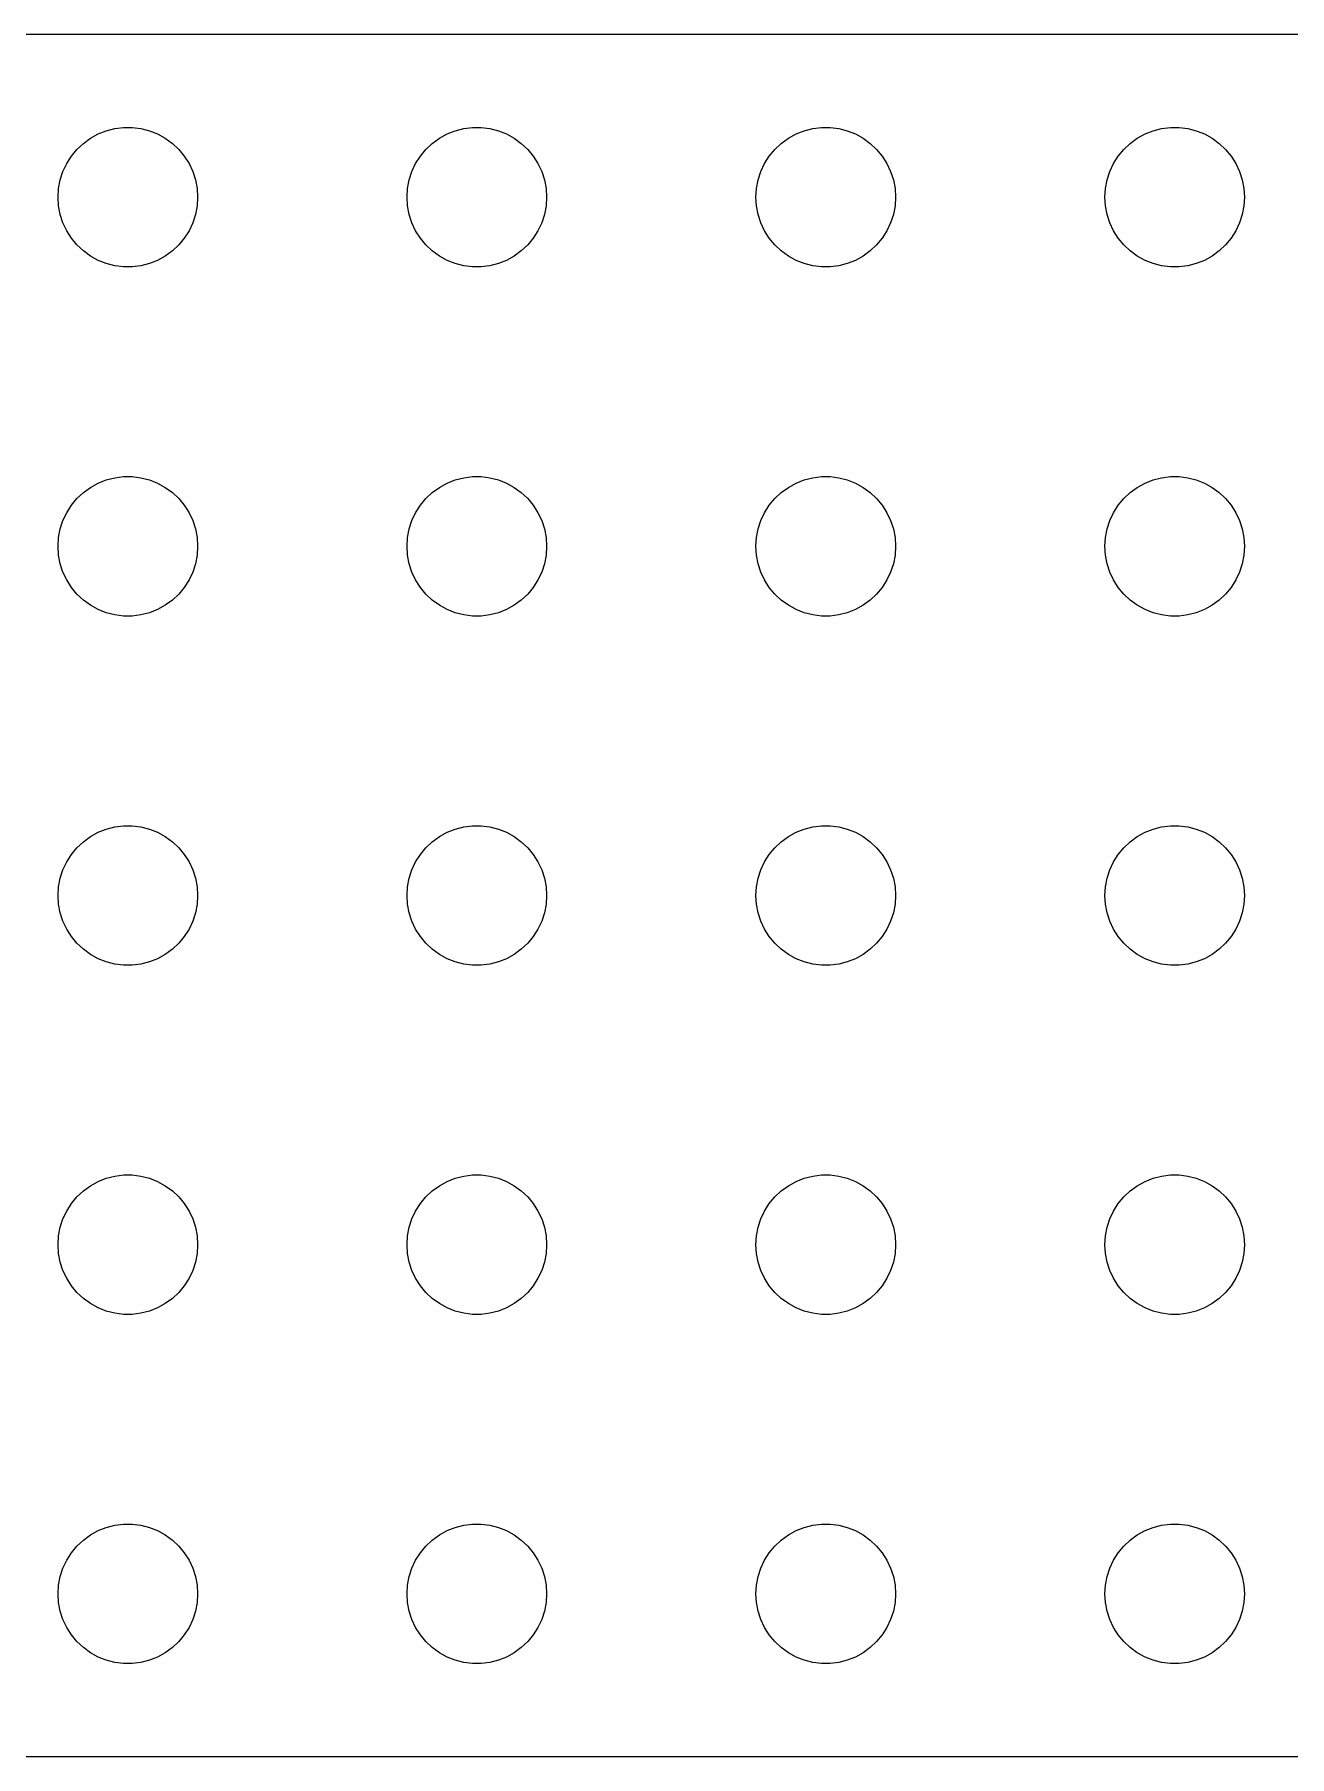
# Model space of a CAD drawing. Header units: metres. Extents: x -187 to 187, y -37 to 37.
# Drawn here: x 41 to 94.9, y -37 to 37 of the extents above; entities that cross this region are included whole.
import ezdxf

# ---------------------------------------------------------------- set-up
doc = ezdxf.new("R2010")
doc.units = ezdxf.units.M

msp = doc.modelspace()

# ---------------------------------------------------------------- linework, layer by layer
for p, q in [((182.314, 36.9901), (-182.314, 36.9901)), ((43.3925, 32.533), (43.7227, 32.7145)), ((43.7227, 32.7145), (44.0729, 32.8532)), ((44.0729, 32.8532), (44.4379, 32.9469)), ((44.4379, 32.9469), (44.8116, 32.9941)), ((44.8116, 32.9941), (45.1884, 32.9941)), ((45.1884, 32.9941), (45.5621, 32.9469)), ((45.5621, 32.9469), (45.927, 32.8532)), ((45.927, 32.8532), (46.2773, 32.7145)), ((46.2773, 32.7145), (46.6075, 32.533)), ((58.3925, 32.533), (58.7227, 32.7145)), ((58.7227, 32.7145), (59.0729, 32.8532)), ((59.0729, 32.8532), (59.4379, 32.9469)), ((59.4379, 32.9469), (59.8116, 32.9941)), ((59.8116, 32.9941), (60.1884, 32.9941)), ((60.1884, 32.9941), (60.5621, 32.9469)), ((60.5621, 32.9469), (60.927, 32.8532)), ((60.927, 32.8532), (61.2773, 32.7145)), ((61.2773, 32.7145), (61.6075, 32.533)), ((73.3925, 32.533), (73.7227, 32.7145)), ((73.7227, 32.7145), (74.073, 32.8532)), ((74.073, 32.8532), (74.4379, 32.9469)), ((74.4379, 32.9469), (74.8116, 32.9941)), ((74.8116, 32.9941), (75.1884, 32.9941)), ((75.1884, 32.9941), (75.5621, 32.9469)), ((75.5621, 32.9469), (75.927, 32.8532)), ((75.927, 32.8532), (76.2773, 32.7145)), ((76.2773, 32.7145), (76.6075, 32.533)), ((88.3925, 32.533), (88.7227, 32.7145)), ((88.7227, 32.7145), (89.073, 32.8532)), ((89.073, 32.8532), (89.4379, 32.9469)), ((89.4379, 32.9469), (89.8116, 32.9941)), ((89.8116, 32.9941), (90.1884, 32.9941)), ((90.1884, 32.9941), (90.5621, 32.9469)), ((90.5621, 32.9469), (90.927, 32.8532)), ((90.927, 32.8532), (91.2773, 32.7145)), ((91.2773, 32.7145), (91.6075, 32.533)), ((42.5729, 31.7634), (42.8131, 32.0536)), ((42.8131, 32.0536), (43.0877, 32.3115)), ((43.0877, 32.3115), (43.3925, 32.533)), ((46.6075, 32.533), (46.9123, 32.3115)), ((46.9123, 32.3115), (47.1869, 32.0536)), ((47.1869, 32.0536), (47.427, 31.7634)), ((57.5729, 31.7634), (57.8131, 32.0536)), ((57.8131, 32.0536), (58.0877, 32.3115)), ((58.0877, 32.3115), (58.3925, 32.533)), ((61.6075, 32.533), (61.9123, 32.3115)), ((61.9123, 32.3115), (62.1869, 32.0536)), ((62.1869, 32.0536), (62.427, 31.7634)), ((72.573, 31.7634), (72.8131, 32.0536)), ((72.8131, 32.0536), (73.0877, 32.3115)), ((73.0877, 32.3115), (73.3925, 32.533)), ((76.6075, 32.533), (76.9123, 32.3115)), ((76.9123, 32.3115), (77.1869, 32.0536)), ((77.1869, 32.0536), (77.427, 31.7634)), ((87.573, 31.7634), (87.8131, 32.0536)), ((87.8131, 32.0536), (88.0877, 32.3115)), ((88.0877, 32.3115), (88.3925, 32.533)), ((91.6075, 32.533), (91.9123, 32.3115)), ((91.9123, 32.3115), (92.1869, 32.0536)), ((92.1869, 32.0536), (92.427, 31.7634)), ((42.0942, 30.7461), (42.2107, 31.1044)), ((42.2107, 31.1044), (42.3711, 31.4453)), ((42.3711, 31.4453), (42.5729, 31.7634)), ((47.427, 31.7634), (47.6289, 31.4453)), ((47.6289, 31.4453), (47.7893, 31.1044)), ((47.7893, 31.1044), (47.9057, 30.7461)), ((57.0942, 30.7461), (57.2107, 31.1044)), ((57.2107, 31.1044), (57.3711, 31.4453)), ((57.3711, 31.4453), (57.5729, 31.7634)), ((62.427, 31.7634), (62.6289, 31.4453)), ((62.6289, 31.4453), (62.7893, 31.1044)), ((62.7893, 31.1044), (62.9057, 30.7461)), ((72.0943, 30.7461), (72.2107, 31.1044)), ((72.2107, 31.1044), (72.3711, 31.4453)), ((72.3711, 31.4453), (72.573, 31.7634)), ((77.427, 31.7634), (77.6289, 31.4453)), ((77.6289, 31.4453), (77.7893, 31.1044)), ((77.7893, 31.1044), (77.9057, 30.7461)), ((87.0943, 30.7461), (87.2107, 31.1044)), ((87.2107, 31.1044), (87.3711, 31.4453)), ((87.3711, 31.4453), (87.573, 31.7634)), ((92.427, 31.7634), (92.6289, 31.4453)), ((92.6289, 31.4453), (92.7893, 31.1044)), ((92.7893, 31.1044), (92.9057, 30.7461)), ((42, 30), (42.0237, 30.376)), ((42.0237, 30.376), (42.0942, 30.7461)), ((47.9057, 30.7461), (47.9763, 30.376)), ((47.9763, 30.376), (48, 30)), ((57, 30), (57.0237, 30.376)), ((57.0237, 30.376), (57.0942, 30.7461)), ((62.9057, 30.7461), (62.9763, 30.376)), ((62.9763, 30.376), (63, 30)), ((72, 30), (72.0237, 30.376)), ((72.0237, 30.376), (72.0943, 30.7461)), ((77.9057, 30.7461), (77.9763, 30.376)), ((77.9763, 30.376), (78, 30)), ((87, 30), (87.0237, 30.376)), ((87.0237, 30.376), (87.0943, 30.7461)), ((92.9057, 30.7461), (92.9763, 30.376)), ((92.9763, 30.376), (93, 30)), ((42.0237, 29.624), (42, 30)), ((42.0942, 29.2539), (42.0237, 29.624)), ((47.9763, 29.624), (47.9057, 29.2539)), ((48, 30), (47.9763, 29.624)), ((57.0237, 29.624), (57, 30)), ((57.0942, 29.2539), (57.0237, 29.624)), ((62.9763, 29.624), (62.9057, 29.2539)), ((63, 30), (62.9763, 29.624)), ((72.0237, 29.624), (72, 30)), ((72.0943, 29.2539), (72.0237, 29.624)), ((77.9763, 29.624), (77.9057, 29.2539)), ((78, 30), (77.9763, 29.624)), ((87.0237, 29.624), (87, 30)), ((87.0943, 29.2539), (87.0237, 29.624)), ((92.9763, 29.624), (92.9057, 29.2539)), ((93, 30), (92.9763, 29.624)), ((42.2107, 28.8956), (42.0942, 29.2539)), ((42.3711, 28.5547), (42.2107, 28.8956)), ((47.7893, 28.8956), (47.6289, 28.5547)), ((47.9057, 29.2539), (47.7893, 28.8956)), ((57.2107, 28.8956), (57.0942, 29.2539)), ((57.3711, 28.5547), (57.2107, 28.8956)), ((62.7893, 28.8956), (62.6289, 28.5547)), ((62.9057, 29.2539), (62.7893, 28.8956)), ((72.2107, 28.8956), (72.0943, 29.2539)), ((72.3711, 28.5547), (72.2107, 28.8956)), ((77.7893, 28.8956), (77.6289, 28.5547)), ((77.9057, 29.2539), (77.7893, 28.8956)), ((87.2107, 28.8956), (87.0943, 29.2539)), ((87.3711, 28.5547), (87.2107, 28.8956)), ((92.7893, 28.8956), (92.6289, 28.5547)), ((92.9057, 29.2539), (92.7893, 28.8956)), ((42.5729, 28.2366), (42.3711, 28.5547)), ((42.8131, 27.9464), (42.5729, 28.2366)), ((47.427, 28.2366), (47.1869, 27.9464)), ((47.6289, 28.5547), (47.427, 28.2366)), ((57.5729, 28.2366), (57.3711, 28.5547)), ((57.8131, 27.9464), (57.5729, 28.2366)), ((62.427, 28.2366), (62.1869, 27.9464)), ((62.6289, 28.5547), (62.427, 28.2366)), ((72.573, 28.2366), (72.3711, 28.5547)), ((72.8131, 27.9464), (72.573, 28.2366)), ((77.427, 28.2366), (77.1869, 27.9464)), ((77.6289, 28.5547), (77.427, 28.2366)), ((87.573, 28.2366), (87.3711, 28.5547)), ((87.8131, 27.9464), (87.573, 28.2366)), ((92.427, 28.2366), (92.1869, 27.9464)), ((92.6289, 28.5547), (92.427, 28.2366)), ((43.0877, 27.6884), (42.8131, 27.9464)), ((43.3925, 27.467), (43.0877, 27.6884)), ((43.7227, 27.2855), (43.3925, 27.467)), ((46.6075, 27.467), (46.2773, 27.2855)), ((46.9123, 27.6884), (46.6075, 27.467)), ((47.1869, 27.9464), (46.9123, 27.6884)), ((58.0877, 27.6884), (57.8131, 27.9464)), ((58.3925, 27.467), (58.0877, 27.6884)), ((58.7227, 27.2855), (58.3925, 27.467)), ((61.6075, 27.467), (61.2773, 27.2855)), ((61.9123, 27.6884), (61.6075, 27.467)), ((62.1869, 27.9464), (61.9123, 27.6884)), ((73.0877, 27.6884), (72.8131, 27.9464)), ((73.3925, 27.467), (73.0877, 27.6884)), ((73.7227, 27.2855), (73.3925, 27.467)), ((76.6075, 27.467), (76.2773, 27.2855)), ((76.9123, 27.6884), (76.6075, 27.467)), ((77.1869, 27.9464), (76.9123, 27.6884)), ((88.0877, 27.6884), (87.8131, 27.9464)), ((88.3925, 27.467), (88.0877, 27.6884)), ((88.7227, 27.2855), (88.3925, 27.467)), ((91.6075, 27.467), (91.2773, 27.2855)), ((91.9123, 27.6884), (91.6075, 27.467)), ((92.1869, 27.9464), (91.9123, 27.6884)), ((44.0729, 27.1468), (43.7227, 27.2855)), ((44.4379, 27.0531), (44.0729, 27.1468)), ((44.8116, 27.0059), (44.4379, 27.0531)), ((45.1884, 27.0059), (44.8116, 27.0059)), ((45.5621, 27.0531), (45.1884, 27.0059)), ((45.927, 27.1468), (45.5621, 27.0531)), ((46.2773, 27.2855), (45.927, 27.1468)), ((59.0729, 27.1468), (58.7227, 27.2855)), ((59.4379, 27.0531), (59.0729, 27.1468)), ((59.8116, 27.0059), (59.4379, 27.0531)), ((60.1884, 27.0059), (59.8116, 27.0059)), ((60.5621, 27.0531), (60.1884, 27.0059)), ((60.927, 27.1468), (60.5621, 27.0531)), ((61.2773, 27.2855), (60.927, 27.1468)), ((74.073, 27.1468), (73.7227, 27.2855)), ((74.4379, 27.0531), (74.073, 27.1468)), ((74.8116, 27.0059), (74.4379, 27.0531)), ((75.1884, 27.0059), (74.8116, 27.0059)), ((75.5621, 27.0531), (75.1884, 27.0059)), ((75.927, 27.1468), (75.5621, 27.0531)), ((76.2773, 27.2855), (75.927, 27.1468)), ((89.073, 27.1468), (88.7227, 27.2855)), ((89.4379, 27.0531), (89.073, 27.1468)), ((89.8116, 27.0059), (89.4379, 27.0531)), ((90.1884, 27.0059), (89.8116, 27.0059)), ((90.5621, 27.0531), (90.1884, 27.0059)), ((90.927, 27.1468), (90.5621, 27.0531)), ((91.2773, 27.2855), (90.927, 27.1468)), ((43.7227, 17.7145), (44.0729, 17.8532)), ((44.0729, 17.8532), (44.4379, 17.9469)), ((44.4379, 17.9469), (44.8116, 17.9941)), ((44.8116, 17.9941), (45.1884, 17.9941)), ((45.1884, 17.9941), (45.5621, 17.9469)), ((45.5621, 17.9469), (45.927, 17.8532)), ((45.927, 17.8532), (46.2773, 17.7145)), ((58.7227, 17.7145), (59.0729, 17.8532)), ((59.0729, 17.8532), (59.4379, 17.9469)), ((59.4379, 17.9469), (59.8116, 17.9941)), ((59.8116, 17.9941), (60.1884, 17.9941)), ((60.1884, 17.9941), (60.5621, 17.9469)), ((60.5621, 17.9469), (60.927, 17.8532)), ((60.927, 17.8532), (61.2773, 17.7145)), ((73.7227, 17.7145), (74.073, 17.8532)), ((74.073, 17.8532), (74.4379, 17.9469)), ((74.4379, 17.9469), (74.8116, 17.9941)), ((74.8116, 17.9941), (75.1884, 17.9941)), ((75.1884, 17.9941), (75.5621, 17.9469)), ((75.5621, 17.9469), (75.927, 17.8532)), ((75.927, 17.8532), (76.2773, 17.7145)), ((88.7227, 17.7145), (89.073, 17.8532)), ((89.073, 17.8532), (89.4379, 17.9469)), ((89.4379, 17.9469), (89.8116, 17.9941)), ((89.8116, 17.9941), (90.1884, 17.9941)), ((90.1884, 17.9941), (90.5621, 17.9469)), ((90.5621, 17.9469), (90.927, 17.8532)), ((90.927, 17.8532), (91.2773, 17.7145)), ((42.5729, 16.7634), (42.8131, 17.0536)), ((42.8131, 17.0536), (43.0877, 17.3115)), ((43.0877, 17.3115), (43.3925, 17.533)), ((43.3925, 17.533), (43.7227, 17.7145)), ((46.2773, 17.7145), (46.6075, 17.533)), ((46.6075, 17.533), (46.9123, 17.3115)), ((46.9123, 17.3115), (47.1869, 17.0536)), ((47.1869, 17.0536), (47.427, 16.7634)), ((57.5729, 16.7634), (57.8131, 17.0536)), ((57.8131, 17.0536), (58.0877, 17.3115)), ((58.0877, 17.3115), (58.3925, 17.533)), ((58.3925, 17.533), (58.7227, 17.7145)), ((61.2773, 17.7145), (61.6075, 17.533)), ((61.6075, 17.533), (61.9123, 17.3115)), ((61.9123, 17.3115), (62.1869, 17.0536)), ((62.1869, 17.0536), (62.427, 16.7634)), ((72.573, 16.7634), (72.8131, 17.0536)), ((72.8131, 17.0536), (73.0877, 17.3115)), ((73.0877, 17.3115), (73.3925, 17.533)), ((73.3925, 17.533), (73.7227, 17.7145)), ((76.2773, 17.7145), (76.6075, 17.533)), ((76.6075, 17.533), (76.9123, 17.3115)), ((76.9123, 17.3115), (77.1869, 17.0536)), ((77.1869, 17.0536), (77.427, 16.7634)), ((87.573, 16.7634), (87.8131, 17.0536)), ((87.8131, 17.0536), (88.0877, 17.3115)), ((88.0877, 17.3115), (88.3925, 17.533)), ((88.3925, 17.533), (88.7227, 17.7145)), ((91.2773, 17.7145), (91.6075, 17.533)), ((91.6075, 17.533), (91.9123, 17.3115)), ((91.9123, 17.3115), (92.1869, 17.0536)), ((92.1869, 17.0536), (92.427, 16.7634)), ((42.2107, 16.1044), (42.3711, 16.4453)), ((42.3711, 16.4453), (42.5729, 16.7634)), ((47.427, 16.7634), (47.6289, 16.4453)), ((47.6289, 16.4453), (47.7893, 16.1044)), ((57.2107, 16.1044), (57.3711, 16.4453)), ((57.3711, 16.4453), (57.5729, 16.7634)), ((62.427, 16.7634), (62.6289, 16.4453)), ((62.6289, 16.4453), (62.7893, 16.1044)), ((72.2107, 16.1044), (72.3711, 16.4453)), ((72.3711, 16.4453), (72.573, 16.7634)), ((77.427, 16.7634), (77.6289, 16.4453)), ((77.6289, 16.4453), (77.7893, 16.1044)), ((87.2107, 16.1044), (87.3711, 16.4453)), ((87.3711, 16.4453), (87.573, 16.7634)), ((92.427, 16.7634), (92.6289, 16.4453)), ((92.6289, 16.4453), (92.7893, 16.1044)), ((42.0237, 15.376), (42.0942, 15.7461)), ((42.0942, 15.7461), (42.2107, 16.1044)), ((47.7893, 16.1044), (47.9057, 15.7461)), ((47.9057, 15.7461), (47.9763, 15.376)), ((57.0237, 15.376), (57.0942, 15.7461)), ((57.0942, 15.7461), (57.2107, 16.1044)), ((62.7893, 16.1044), (62.9057, 15.7461)), ((62.9057, 15.7461), (62.9763, 15.376)), ((72.0237, 15.376), (72.0943, 15.7461)), ((72.0943, 15.7461), (72.2107, 16.1044)), ((77.7893, 16.1044), (77.9057, 15.7461)), ((77.9057, 15.7461), (77.9763, 15.376)), ((87.0237, 15.376), (87.0943, 15.7461)), ((87.0943, 15.7461), (87.2107, 16.1044)), ((92.7893, 16.1044), (92.9057, 15.7461)), ((92.9057, 15.7461), (92.9763, 15.376)), ((42, 15), (42.0237, 15.376)), ((42.0237, 14.624), (42, 15)), ((47.9763, 15.376), (48, 15)), ((48, 15), (47.9763, 14.624)), ((57, 15), (57.0237, 15.376)), ((57.0237, 14.624), (57, 15)), ((62.9763, 15.376), (63, 15)), ((63, 15), (62.9763, 14.624)), ((72, 15), (72.0237, 15.376)), ((72.0237, 14.624), (72, 15)), ((77.9763, 15.376), (78, 15)), ((78, 15), (77.9763, 14.624)), ((87, 15), (87.0237, 15.376)), ((87.0237, 14.624), (87, 15)), ((92.9763, 15.376), (93, 15)), ((93, 15), (92.9763, 14.624)), ((42.0942, 14.2539), (42.0237, 14.624)), ((42.2107, 13.8956), (42.0942, 14.2539)), ((47.9057, 14.2539), (47.7893, 13.8956)), ((47.9763, 14.624), (47.9057, 14.2539)), ((57.0942, 14.2539), (57.0237, 14.624)), ((57.2107, 13.8956), (57.0942, 14.2539)), ((62.9057, 14.2539), (62.7893, 13.8956)), ((62.9763, 14.624), (62.9057, 14.2539)), ((72.0943, 14.2539), (72.0237, 14.624)), ((72.2107, 13.8956), (72.0943, 14.2539)), ((77.9057, 14.2539), (77.7893, 13.8956)), ((77.9763, 14.624), (77.9057, 14.2539)), ((87.0943, 14.2539), (87.0237, 14.624)), ((87.2107, 13.8956), (87.0943, 14.2539)), ((92.9057, 14.2539), (92.7893, 13.8956)), ((92.9763, 14.624), (92.9057, 14.2539)), ((42.3711, 13.5547), (42.2107, 13.8956)), ((42.5729, 13.2366), (42.3711, 13.5547)), ((47.6289, 13.5547), (47.427, 13.2366)), ((47.7893, 13.8956), (47.6289, 13.5547)), ((57.3711, 13.5547), (57.2107, 13.8956)), ((57.5729, 13.2366), (57.3711, 13.5547)), ((62.6289, 13.5547), (62.427, 13.2366)), ((62.7893, 13.8956), (62.6289, 13.5547)), ((72.3711, 13.5547), (72.2107, 13.8956)), ((72.573, 13.2366), (72.3711, 13.5547)), ((77.6289, 13.5547), (77.427, 13.2366)), ((77.7893, 13.8956), (77.6289, 13.5547)), ((87.3711, 13.5547), (87.2107, 13.8956)), ((87.573, 13.2366), (87.3711, 13.5547)), ((92.6289, 13.5547), (92.427, 13.2366)), ((92.7893, 13.8956), (92.6289, 13.5547)), ((42.8131, 12.9464), (42.5729, 13.2366)), ((43.0877, 12.6884), (42.8131, 12.9464)), ((43.3925, 12.467), (43.0877, 12.6884)), ((46.9123, 12.6884), (46.6075, 12.467)), ((47.1869, 12.9464), (46.9123, 12.6884)), ((47.427, 13.2366), (47.1869, 12.9464)), ((57.8131, 12.9464), (57.5729, 13.2366)), ((58.0877, 12.6884), (57.8131, 12.9464)), ((58.3925, 12.467), (58.0877, 12.6884)), ((61.9123, 12.6884), (61.6075, 12.467)), ((62.1869, 12.9464), (61.9123, 12.6884)), ((62.427, 13.2366), (62.1869, 12.9464)), ((72.8131, 12.9464), (72.573, 13.2366)), ((73.0877, 12.6884), (72.8131, 12.9464)), ((73.3925, 12.467), (73.0877, 12.6884)), ((76.9123, 12.6884), (76.6075, 12.467)), ((77.1869, 12.9464), (76.9123, 12.6884)), ((77.427, 13.2366), (77.1869, 12.9464)), ((87.8131, 12.9464), (87.573, 13.2366)), ((88.0877, 12.6884), (87.8131, 12.9464)), ((88.3925, 12.467), (88.0877, 12.6884)), ((91.9123, 12.6884), (91.6075, 12.467)), ((92.1869, 12.9464), (91.9123, 12.6884)), ((92.427, 13.2366), (92.1869, 12.9464)), ((43.7227, 12.2855), (43.3925, 12.467)), ((44.0729, 12.1468), (43.7227, 12.2855)), ((44.4379, 12.0531), (44.0729, 12.1468)), ((44.8116, 12.0059), (44.4379, 12.0531)), ((45.1884, 12.0059), (44.8116, 12.0059)), ((45.5621, 12.0531), (45.1884, 12.0059)), ((45.927, 12.1468), (45.5621, 12.0531)), ((46.2773, 12.2855), (45.927, 12.1468)), ((46.6075, 12.467), (46.2773, 12.2855)), ((58.7227, 12.2855), (58.3925, 12.467)), ((59.0729, 12.1468), (58.7227, 12.2855)), ((59.4379, 12.0531), (59.0729, 12.1468)), ((59.8116, 12.0059), (59.4379, 12.0531)), ((60.1884, 12.0059), (59.8116, 12.0059)), ((60.5621, 12.0531), (60.1884, 12.0059)), ((60.927, 12.1468), (60.5621, 12.0531)), ((61.2773, 12.2855), (60.927, 12.1468)), ((61.6075, 12.467), (61.2773, 12.2855)), ((73.7227, 12.2855), (73.3925, 12.467)), ((74.073, 12.1468), (73.7227, 12.2855)), ((74.4379, 12.0531), (74.073, 12.1468)), ((74.8116, 12.0059), (74.4379, 12.0531)), ((75.1884, 12.0059), (74.8116, 12.0059)), ((75.5621, 12.0531), (75.1884, 12.0059)), ((75.927, 12.1468), (75.5621, 12.0531)), ((76.2773, 12.2855), (75.927, 12.1468)), ((76.6075, 12.467), (76.2773, 12.2855)), ((88.7227, 12.2855), (88.3925, 12.467)), ((89.073, 12.1468), (88.7227, 12.2855)), ((89.4379, 12.0531), (89.073, 12.1468)), ((89.8116, 12.0059), (89.4379, 12.0531)), ((90.1884, 12.0059), (89.8116, 12.0059)), ((90.5621, 12.0531), (90.1884, 12.0059)), ((90.927, 12.1468), (90.5621, 12.0531)), ((91.2773, 12.2855), (90.927, 12.1468)), ((91.6075, 12.467), (91.2773, 12.2855)), ((44.4379, 2.94685), (44.8116, 2.99408)), ((44.8116, 2.99408), (45.1884, 2.99408)), ((45.1884, 2.99408), (45.5621, 2.94685)), ((59.4379, 2.94685), (59.8116, 2.99408)), ((59.8116, 2.99408), (60.1884, 2.99408)), ((60.1884, 2.99408), (60.5621, 2.94685)), ((74.4379, 2.94685), (74.8116, 2.99408)), ((74.8116, 2.99408), (75.1884, 2.99408)), ((75.1884, 2.99408), (75.5621, 2.94685)), ((89.4379, 2.94685), (89.8116, 2.99408)), ((89.8116, 2.99408), (90.1884, 2.99408)), ((90.1884, 2.99408), (90.5621, 2.94685)), ((42.8131, 2.05363), (43.0877, 2.31154)), ((43.0877, 2.31154), (43.3925, 2.53297)), ((43.3925, 2.53297), (43.7227, 2.71448)), ((43.7227, 2.71448), (44.0729, 2.85316)), ((44.0729, 2.85316), (44.4379, 2.94685)), ((45.5621, 2.94685), (45.927, 2.85316)), ((45.927, 2.85316), (46.2773, 2.71448)), ((46.2773, 2.71448), (46.6075, 2.53297)), ((46.6075, 2.53297), (46.9123, 2.31154)), ((46.9123, 2.31154), (47.1869, 2.05363)), ((57.8131, 2.05363), (58.0877, 2.31154)), ((58.0877, 2.31154), (58.3925, 2.53297)), ((58.3925, 2.53297), (58.7227, 2.71448)), ((58.7227, 2.71448), (59.0729, 2.85316)), ((59.0729, 2.85316), (59.4379, 2.94685)), ((60.5621, 2.94685), (60.927, 2.85316)), ((60.927, 2.85316), (61.2773, 2.71448)), ((61.2773, 2.71448), (61.6075, 2.53297)), ((61.6075, 2.53297), (61.9123, 2.31154)), ((61.9123, 2.31154), (62.1869, 2.05363)), ((72.8131, 2.05363), (73.0877, 2.31154)), ((73.0877, 2.31154), (73.3925, 2.53297)), ((73.3925, 2.53297), (73.7227, 2.71448)), ((73.7227, 2.71448), (74.073, 2.85316)), ((74.073, 2.85316), (74.4379, 2.94685)), ((75.5621, 2.94685), (75.927, 2.85316)), ((75.927, 2.85316), (76.2773, 2.71448)), ((76.2773, 2.71448), (76.6075, 2.53297)), ((76.6075, 2.53297), (76.9123, 2.31154)), ((76.9123, 2.31154), (77.1869, 2.05363)), ((87.8131, 2.05363), (88.0877, 2.31154)), ((88.0877, 2.31154), (88.3925, 2.53297)), ((88.3925, 2.53297), (88.7227, 2.71448)), ((88.7227, 2.71448), (89.073, 2.85316)), ((89.073, 2.85316), (89.4379, 2.94685)), ((90.5621, 2.94685), (90.927, 2.85316)), ((90.927, 2.85316), (91.2773, 2.71448)), ((91.2773, 2.71448), (91.6075, 2.53297)), ((91.6075, 2.53297), (91.9123, 2.31154)), ((91.9123, 2.31154), (92.1869, 2.05363)), ((42.3711, 1.44525), (42.5729, 1.76335)), ((42.5729, 1.76335), (42.8131, 2.05363)), ((47.1869, 2.05363), (47.427, 1.76335)), ((47.427, 1.76335), (47.6289, 1.44525)), ((57.3711, 1.44525), (57.5729, 1.76335)), ((57.5729, 1.76335), (57.8131, 2.05363)), ((62.1869, 2.05363), (62.427, 1.76335)), ((62.427, 1.76335), (62.6289, 1.44525)), ((72.3711, 1.44525), (72.573, 1.76335)), ((72.573, 1.76335), (72.8131, 2.05363)), ((77.1869, 2.05363), (77.427, 1.76335)), ((77.427, 1.76335), (77.6289, 1.44525)), ((87.3711, 1.44525), (87.573, 1.76335)), ((87.573, 1.76335), (87.8131, 2.05363)), ((92.1869, 2.05363), (92.427, 1.76335)), ((92.427, 1.76335), (92.6289, 1.44525)), ((42.0237, 0.37599), (42.0942, 0.74606)), ((42.0942, 0.74606), (42.2107, 1.10437)), ((42.2107, 1.10437), (42.3711, 1.44525)), ((47.6289, 1.44525), (47.7893, 1.10437)), ((47.7893, 1.10437), (47.9057, 0.74606)), ((47.9057, 0.74606), (47.9763, 0.37599)), ((57.0237, 0.37599), (57.0942, 0.74606)), ((57.0942, 0.74606), (57.2107, 1.10437)), ((57.2107, 1.10437), (57.3711, 1.44525)), ((62.6289, 1.44525), (62.7893, 1.10437)), ((62.7893, 1.10437), (62.9057, 0.74606)), ((62.9057, 0.74606), (62.9763, 0.37599)), ((72.0237, 0.37599), (72.0943, 0.74606)), ((72.0943, 0.74606), (72.2107, 1.10437)), ((72.2107, 1.10437), (72.3711, 1.44525)), ((77.6289, 1.44525), (77.7893, 1.10437)), ((77.7893, 1.10437), (77.9057, 0.74606)), ((77.9057, 0.74606), (77.9763, 0.37599)), ((87.0237, 0.37599), (87.0943, 0.74606)), ((87.0943, 0.74606), (87.2107, 1.10437)), ((87.2107, 1.10437), (87.3711, 1.44525)), ((92.6289, 1.44525), (92.7893, 1.10437)), ((92.7893, 1.10437), (92.9057, 0.74606)), ((92.9057, 0.74606), (92.9763, 0.37599)), ((42, 0), (42.0237, 0.37599)), ((42.0237, -0.37599), (42, 0)), ((47.9763, 0.37599), (48, 0)), ((48, 0), (47.9763, -0.37599)), ((57, 0), (57.0237, 0.37599)), ((57.0237, -0.37599), (57, 0)), ((62.9763, 0.37599), (63, 0)), ((63, 0), (62.9763, -0.37599)), ((72, 0), (72.0237, 0.37599)), ((72.0237, -0.37599), (72, 0)), ((77.9763, 0.37599), (78, 0)), ((78, 0), (77.9763, -0.37599)), ((87, 0), (87.0237, 0.37599)), ((87.0237, -0.37599), (87, 0)), ((92.9763, 0.37599), (93, 0)), ((93, 0), (92.9763, -0.37599)), ((42.0942, -0.74606), (42.0237, -0.37599)), ((47.9763, -0.37599), (47.9057, -0.74606)), ((57.0942, -0.74606), (57.0237, -0.37599)), ((62.9763, -0.37599), (62.9057, -0.74606)), ((72.0943, -0.74606), (72.0237, -0.37599)), ((77.9763, -0.37599), (77.9057, -0.74606)), ((87.0943, -0.74606), (87.0237, -0.37599)), ((92.9763, -0.37599), (92.9057, -0.74606)), ((42.2107, -1.10437), (42.0942, -0.74606)), ((42.3711, -1.44525), (42.2107, -1.10437)), ((42.5729, -1.76335), (42.3711, -1.44525)), ((47.6289, -1.44525), (47.427, -1.76335)), ((47.7893, -1.10437), (47.6289, -1.44525)), ((47.9057, -0.74606), (47.7893, -1.10437)), ((57.2107, -1.10437), (57.0942, -0.74606)), ((57.3711, -1.44525), (57.2107, -1.10437)), ((57.5729, -1.76335), (57.3711, -1.44525)), ((62.6289, -1.44525), (62.427, -1.76335)), ((62.7893, -1.10437), (62.6289, -1.44525)), ((62.9057, -0.74606), (62.7893, -1.10437)), ((72.2107, -1.10437), (72.0943, -0.74606)), ((72.3711, -1.44525), (72.2107, -1.10437)), ((72.573, -1.76335), (72.3711, -1.44525)), ((77.6289, -1.44525), (77.427, -1.76335)), ((77.7893, -1.10437), (77.6289, -1.44525)), ((77.9057, -0.74606), (77.7893, -1.10437)), ((87.2107, -1.10437), (87.0943, -0.74606)), ((87.3711, -1.44525), (87.2107, -1.10437)), ((87.573, -1.76335), (87.3711, -1.44525)), ((92.6289, -1.44525), (92.427, -1.76335)), ((92.7893, -1.10437), (92.6289, -1.44525)), ((92.9057, -0.74606), (92.7893, -1.10437)), ((42.8131, -2.05363), (42.5729, -1.76335)), ((43.0877, -2.31154), (42.8131, -2.05363)), ((47.1869, -2.05363), (46.9123, -2.31154)), ((47.427, -1.76335), (47.1869, -2.05363)), ((57.8131, -2.05363), (57.5729, -1.76335)), ((58.0877, -2.31154), (57.8131, -2.05363)), ((62.1869, -2.05363), (61.9123, -2.31154)), ((62.427, -1.76335), (62.1869, -2.05363)), ((72.8131, -2.05363), (72.573, -1.76335)), ((73.0877, -2.31154), (72.8131, -2.05363)), ((77.1869, -2.05363), (76.9123, -2.31154)), ((77.427, -1.76335), (77.1869, -2.05363)), ((87.8131, -2.05363), (87.573, -1.76335)), ((88.0877, -2.31154), (87.8131, -2.05363)), ((92.1869, -2.05363), (91.9123, -2.31154)), ((92.427, -1.76335), (92.1869, -2.05363)), ((43.3925, -2.53297), (43.0877, -2.31154)), ((43.7227, -2.71448), (43.3925, -2.53297)), ((44.0729, -2.85316), (43.7227, -2.71448)), ((44.4379, -2.94685), (44.0729, -2.85316)), ((44.8116, -2.99408), (44.4379, -2.94685)), ((45.5621, -2.94685), (45.1884, -2.99408)), ((45.927, -2.85316), (45.5621, -2.94685)), ((46.2773, -2.71448), (45.927, -2.85316)), ((46.6075, -2.53297), (46.2773, -2.71448)), ((46.9123, -2.31154), (46.6075, -2.53297)), ((58.3925, -2.53297), (58.0877, -2.31154)), ((58.7227, -2.71448), (58.3925, -2.53297)), ((59.0729, -2.85316), (58.7227, -2.71448)), ((59.4379, -2.94685), (59.0729, -2.85316)), ((59.8116, -2.99408), (59.4379, -2.94685)), ((60.5621, -2.94685), (60.1884, -2.99408)), ((60.927, -2.85316), (60.5621, -2.94685)), ((61.2773, -2.71448), (60.927, -2.85316)), ((61.6075, -2.53297), (61.2773, -2.71448)), ((61.9123, -2.31154), (61.6075, -2.53297)), ((73.3925, -2.53297), (73.0877, -2.31154)), ((73.7227, -2.71448), (73.3925, -2.53297)), ((74.073, -2.85316), (73.7227, -2.71448)), ((74.4379, -2.94685), (74.073, -2.85316)), ((74.8116, -2.99408), (74.4379, -2.94685)), ((75.5621, -2.94685), (75.1884, -2.99408)), ((75.927, -2.85316), (75.5621, -2.94685)), ((76.2773, -2.71448), (75.927, -2.85316)), ((76.6075, -2.53297), (76.2773, -2.71448)), ((76.9123, -2.31154), (76.6075, -2.53297)), ((88.3925, -2.53297), (88.0877, -2.31154)), ((88.7227, -2.71448), (88.3925, -2.53297)), ((89.073, -2.85316), (88.7227, -2.71448)), ((89.4379, -2.94685), (89.073, -2.85316)), ((89.8116, -2.99408), (89.4379, -2.94685)), ((90.5621, -2.94685), (90.1884, -2.99408)), ((90.927, -2.85316), (90.5621, -2.94685)), ((91.2773, -2.71448), (90.927, -2.85316)), ((91.6075, -2.53297), (91.2773, -2.71448)), ((91.9123, -2.31154), (91.6075, -2.53297)), ((45.1884, -2.99408), (44.8116, -2.99408)), ((60.1884, -2.99408), (59.8116, -2.99408)), ((75.1884, -2.99408), (74.8116, -2.99408)), ((90.1884, -2.99408), (89.8116, -2.99408)), ((43.0877, -12.6884), (43.3925, -12.467)), ((43.3925, -12.467), (43.7227, -12.2855)), ((43.7227, -12.2855), (44.0729, -12.1468)), ((44.0729, -12.1468), (44.4379, -12.0531)), ((44.4379, -12.0531), (44.8116, -12.0059)), ((44.8116, -12.0059), (45.1884, -12.0059)), ((45.1884, -12.0059), (45.5621, -12.0531)), ((45.5621, -12.0531), (45.927, -12.1468)), ((45.927, -12.1468), (46.2773, -12.2855)), ((46.2773, -12.2855), (46.6075, -12.467)), ((46.6075, -12.467), (46.9123, -12.6884)), ((58.0877, -12.6884), (58.3925, -12.467)), ((58.3925, -12.467), (58.7227, -12.2855)), ((58.7227, -12.2855), (59.0729, -12.1468)), ((59.0729, -12.1468), (59.4379, -12.0531)), ((59.4379, -12.0531), (59.8116, -12.0059)), ((59.8116, -12.0059), (60.1884, -12.0059)), ((60.1884, -12.0059), (60.5621, -12.0531)), ((60.5621, -12.0531), (60.927, -12.1468)), ((60.927, -12.1468), (61.2773, -12.2855)), ((61.2773, -12.2855), (61.6075, -12.467)), ((61.6075, -12.467), (61.9123, -12.6884)), ((73.0877, -12.6884), (73.3925, -12.467)), ((73.3925, -12.467), (73.7227, -12.2855)), ((73.7227, -12.2855), (74.073, -12.1468)), ((74.073, -12.1468), (74.4379, -12.0531)), ((74.4379, -12.0531), (74.8116, -12.0059)), ((74.8116, -12.0059), (75.1884, -12.0059)), ((75.1884, -12.0059), (75.5621, -12.0531)), ((75.5621, -12.0531), (75.927, -12.1468)), ((75.927, -12.1468), (76.2773, -12.2855)), ((76.2773, -12.2855), (76.6075, -12.467)), ((76.6075, -12.467), (76.9123, -12.6884)), ((88.0877, -12.6884), (88.3925, -12.467)), ((88.3925, -12.467), (88.7227, -12.2855)), ((88.7227, -12.2855), (89.073, -12.1468)), ((89.073, -12.1468), (89.4379, -12.0531)), ((89.4379, -12.0531), (89.8116, -12.0059)), ((89.8116, -12.0059), (90.1884, -12.0059)), ((90.1884, -12.0059), (90.5621, -12.0531)), ((90.5621, -12.0531), (90.927, -12.1468)), ((90.927, -12.1468), (91.2773, -12.2855)), ((91.2773, -12.2855), (91.6075, -12.467)), ((91.6075, -12.467), (91.9123, -12.6884)), ((42.3711, -13.5547), (42.5729, -13.2366)), ((42.5729, -13.2366), (42.8131, -12.9464)), ((42.8131, -12.9464), (43.0877, -12.6884)), ((46.9123, -12.6884), (47.1869, -12.9464)), ((47.1869, -12.9464), (47.427, -13.2366)), ((47.427, -13.2366), (47.6289, -13.5547)), ((57.3711, -13.5547), (57.5729, -13.2366)), ((57.5729, -13.2366), (57.8131, -12.9464)), ((57.8131, -12.9464), (58.0877, -12.6884)), ((61.9123, -12.6884), (62.1869, -12.9464)), ((62.1869, -12.9464), (62.427, -13.2366)), ((62.427, -13.2366), (62.6289, -13.5547)), ((72.3711, -13.5547), (72.573, -13.2366)), ((72.573, -13.2366), (72.8131, -12.9464)), ((72.8131, -12.9464), (73.0877, -12.6884)), ((76.9123, -12.6884), (77.1869, -12.9464)), ((77.1869, -12.9464), (77.427, -13.2366)), ((77.427, -13.2366), (77.6289, -13.5547)), ((87.3711, -13.5547), (87.573, -13.2366)), ((87.573, -13.2366), (87.8131, -12.9464)), ((87.8131, -12.9464), (88.0877, -12.6884)), ((91.9123, -12.6884), (92.1869, -12.9464)), ((92.1869, -12.9464), (92.427, -13.2366)), ((92.427, -13.2366), (92.6289, -13.5547)), ((42.0942, -14.2539), (42.2107, -13.8956)), ((42.2107, -13.8956), (42.3711, -13.5547)), ((47.6289, -13.5547), (47.7893, -13.8956)), ((47.7893, -13.8956), (47.9057, -14.2539)), ((57.0942, -14.2539), (57.2107, -13.8956)), ((57.2107, -13.8956), (57.3711, -13.5547)), ((62.6289, -13.5547), (62.7893, -13.8956)), ((62.7893, -13.8956), (62.9057, -14.2539)), ((72.0943, -14.2539), (72.2107, -13.8956)), ((72.2107, -13.8956), (72.3711, -13.5547)), ((77.6289, -13.5547), (77.7893, -13.8956)), ((77.7893, -13.8956), (77.9057, -14.2539)), ((87.0943, -14.2539), (87.2107, -13.8956)), ((87.2107, -13.8956), (87.3711, -13.5547)), ((92.6289, -13.5547), (92.7893, -13.8956)), ((92.7893, -13.8956), (92.9057, -14.2539)), ((42, -15), (42.0237, -14.624)), ((42.0237, -14.624), (42.0942, -14.2539)), ((47.9057, -14.2539), (47.9763, -14.624)), ((47.9763, -14.624), (48, -15)), ((57, -15), (57.0237, -14.624)), ((57.0237, -14.624), (57.0942, -14.2539)), ((62.9057, -14.2539), (62.9763, -14.624)), ((62.9763, -14.624), (63, -15)), ((72, -15), (72.0237, -14.624)), ((72.0237, -14.624), (72.0943, -14.2539)), ((77.9057, -14.2539), (77.9763, -14.624)), ((77.9763, -14.624), (78, -15)), ((87, -15), (87.0237, -14.624)), ((87.0237, -14.624), (87.0943, -14.2539)), ((92.9057, -14.2539), (92.9763, -14.624)), ((92.9763, -14.624), (93, -15)), ((42.0237, -15.376), (42, -15)), ((42.0942, -15.7461), (42.0237, -15.376)), ((47.9763, -15.376), (47.9057, -15.7461)), ((48, -15), (47.9763, -15.376)), ((57.0237, -15.376), (57, -15)), ((57.0942, -15.7461), (57.0237, -15.376)), ((62.9763, -15.376), (62.9057, -15.7461)), ((63, -15), (62.9763, -15.376)), ((72.0237, -15.376), (72, -15)), ((72.0943, -15.7461), (72.0237, -15.376)), ((77.9763, -15.376), (77.9057, -15.7461)), ((78, -15), (77.9763, -15.376)), ((87.0237, -15.376), (87, -15)), ((87.0943, -15.7461), (87.0237, -15.376)), ((92.9763, -15.376), (92.9057, -15.7461)), ((93, -15), (92.9763, -15.376)), ((42.2107, -16.1044), (42.0942, -15.7461)), ((42.3711, -16.4453), (42.2107, -16.1044)), ((47.7893, -16.1044), (47.6289, -16.4453)), ((47.9057, -15.7461), (47.7893, -16.1044)), ((57.2107, -16.1044), (57.0942, -15.7461)), ((57.3711, -16.4453), (57.2107, -16.1044)), ((62.7893, -16.1044), (62.6289, -16.4453)), ((62.9057, -15.7461), (62.7893, -16.1044)), ((72.2107, -16.1044), (72.0943, -15.7461)), ((72.3711, -16.4453), (72.2107, -16.1044)), ((77.7893, -16.1044), (77.6289, -16.4453)), ((77.9057, -15.7461), (77.7893, -16.1044)), ((87.2107, -16.1044), (87.0943, -15.7461)), ((87.3711, -16.4453), (87.2107, -16.1044)), ((92.7893, -16.1044), (92.6289, -16.4453)), ((92.9057, -15.7461), (92.7893, -16.1044)), ((42.5729, -16.7634), (42.3711, -16.4453)), ((42.8131, -17.0536), (42.5729, -16.7634)), ((47.427, -16.7634), (47.1869, -17.0536)), ((47.6289, -16.4453), (47.427, -16.7634)), ((57.5729, -16.7634), (57.3711, -16.4453)), ((57.8131, -17.0536), (57.5729, -16.7634)), ((62.427, -16.7634), (62.1869, -17.0536)), ((62.6289, -16.4453), (62.427, -16.7634)), ((72.573, -16.7634), (72.3711, -16.4453)), ((72.8131, -17.0536), (72.573, -16.7634)), ((77.427, -16.7634), (77.1869, -17.0536)), ((77.6289, -16.4453), (77.427, -16.7634)), ((87.573, -16.7634), (87.3711, -16.4453)), ((87.8131, -17.0536), (87.573, -16.7634)), ((92.427, -16.7634), (92.1869, -17.0536)), ((92.6289, -16.4453), (92.427, -16.7634)), ((43.0877, -17.3115), (42.8131, -17.0536)), ((43.3925, -17.533), (43.0877, -17.3115)), ((43.7227, -17.7145), (43.3925, -17.533)), ((44.0729, -17.8532), (43.7227, -17.7145)), ((46.2773, -17.7145), (45.927, -17.8532)), ((46.6075, -17.533), (46.2773, -17.7145)), ((46.9123, -17.3115), (46.6075, -17.533)), ((47.1869, -17.0536), (46.9123, -17.3115)), ((58.0877, -17.3115), (57.8131, -17.0536)), ((58.3925, -17.533), (58.0877, -17.3115)), ((58.7227, -17.7145), (58.3925, -17.533)), ((59.0729, -17.8532), (58.7227, -17.7145)), ((61.2773, -17.7145), (60.927, -17.8532)), ((61.6075, -17.533), (61.2773, -17.7145)), ((61.9123, -17.3115), (61.6075, -17.533)), ((62.1869, -17.0536), (61.9123, -17.3115)), ((73.0877, -17.3115), (72.8131, -17.0536)), ((73.3925, -17.533), (73.0877, -17.3115)), ((73.7227, -17.7145), (73.3925, -17.533)), ((74.073, -17.8532), (73.7227, -17.7145)), ((76.2773, -17.7145), (75.927, -17.8532)), ((76.6075, -17.533), (76.2773, -17.7145)), ((76.9123, -17.3115), (76.6075, -17.533)), ((77.1869, -17.0536), (76.9123, -17.3115)), ((88.0877, -17.3115), (87.8131, -17.0536)), ((88.3925, -17.533), (88.0877, -17.3115)), ((88.7227, -17.7145), (88.3925, -17.533)), ((89.073, -17.8532), (88.7227, -17.7145)), ((91.2773, -17.7145), (90.927, -17.8532)), ((91.6075, -17.533), (91.2773, -17.7145)), ((91.9123, -17.3115), (91.6075, -17.533)), ((92.1869, -17.0536), (91.9123, -17.3115)), ((44.4379, -17.9469), (44.0729, -17.8532)), ((44.8116, -17.9941), (44.4379, -17.9469)), ((45.1884, -17.9941), (44.8116, -17.9941)), ((45.5621, -17.9469), (45.1884, -17.9941)), ((45.927, -17.8532), (45.5621, -17.9469)), ((59.4379, -17.9469), (59.0729, -17.8532)), ((59.8116, -17.9941), (59.4379, -17.9469)), ((60.1884, -17.9941), (59.8116, -17.9941)), ((60.5621, -17.9469), (60.1884, -17.9941)), ((60.927, -17.8532), (60.5621, -17.9469)), ((74.4379, -17.9469), (74.073, -17.8532)), ((74.8116, -17.9941), (74.4379, -17.9469)), ((75.1884, -17.9941), (74.8116, -17.9941)), ((75.5621, -17.9469), (75.1884, -17.9941)), ((75.927, -17.8532), (75.5621, -17.9469)), ((89.4379, -17.9469), (89.073, -17.8532)), ((89.8116, -17.9941), (89.4379, -17.9469)), ((90.1884, -17.9941), (89.8116, -17.9941)), ((90.5621, -17.9469), (90.1884, -17.9941)), ((90.927, -17.8532), (90.5621, -17.9469)), ((43.3925, -27.467), (43.7227, -27.2855)), ((43.7227, -27.2855), (44.0729, -27.1468)), ((44.0729, -27.1468), (44.4379, -27.0531)), ((44.4379, -27.0531), (44.8116, -27.0059)), ((44.8116, -27.0059), (45.1884, -27.0059)), ((45.1884, -27.0059), (45.5621, -27.0531)), ((45.5621, -27.0531), (45.927, -27.1468)), ((45.927, -27.1468), (46.2773, -27.2855)), ((46.2773, -27.2855), (46.6075, -27.467)), ((58.3925, -27.467), (58.7227, -27.2855)), ((58.7227, -27.2855), (59.0729, -27.1468)), ((59.0729, -27.1468), (59.4379, -27.0531)), ((59.4379, -27.0531), (59.8116, -27.0059)), ((59.8116, -27.0059), (60.1884, -27.0059)), ((60.1884, -27.0059), (60.5621, -27.0531)), ((60.5621, -27.0531), (60.927, -27.1468)), ((60.927, -27.1468), (61.2773, -27.2855)), ((61.2773, -27.2855), (61.6075, -27.467)), ((73.3925, -27.467), (73.7227, -27.2855)), ((73.7227, -27.2855), (74.073, -27.1468)), ((74.073, -27.1468), (74.4379, -27.0531)), ((74.4379, -27.0531), (74.8116, -27.0059)), ((74.8116, -27.0059), (75.1884, -27.0059)), ((75.1884, -27.0059), (75.5621, -27.0531)), ((75.5621, -27.0531), (75.927, -27.1468)), ((75.927, -27.1468), (76.2773, -27.2855)), ((76.2773, -27.2855), (76.6075, -27.467)), ((88.3925, -27.467), (88.7227, -27.2855)), ((88.7227, -27.2855), (89.073, -27.1468)), ((89.073, -27.1468), (89.4379, -27.0531)), ((89.4379, -27.0531), (89.8116, -27.0059)), ((89.8116, -27.0059), (90.1884, -27.0059)), ((90.1884, -27.0059), (90.5621, -27.0531)), ((90.5621, -27.0531), (90.927, -27.1468)), ((90.927, -27.1468), (91.2773, -27.2855)), ((91.2773, -27.2855), (91.6075, -27.467)), ((42.5729, -28.2366), (42.8131, -27.9464)), ((42.8131, -27.9464), (43.0877, -27.6884)), ((43.0877, -27.6884), (43.3925, -27.467)), ((46.6075, -27.467), (46.9123, -27.6884)), ((46.9123, -27.6884), (47.1869, -27.9464)), ((47.1869, -27.9464), (47.427, -28.2366)), ((57.5729, -28.2366), (57.8131, -27.9464)), ((57.8131, -27.9464), (58.0877, -27.6884)), ((58.0877, -27.6884), (58.3925, -27.467)), ((61.6075, -27.467), (61.9123, -27.6884)), ((61.9123, -27.6884), (62.1869, -27.9464)), ((62.1869, -27.9464), (62.427, -28.2366)), ((72.573, -28.2366), (72.8131, -27.9464)), ((72.8131, -27.9464), (73.0877, -27.6884)), ((73.0877, -27.6884), (73.3925, -27.467)), ((76.6075, -27.467), (76.9123, -27.6884)), ((76.9123, -27.6884), (77.1869, -27.9464)), ((77.1869, -27.9464), (77.427, -28.2366)), ((87.573, -28.2366), (87.8131, -27.9464)), ((87.8131, -27.9464), (88.0877, -27.6884)), ((88.0877, -27.6884), (88.3925, -27.467)), ((91.6075, -27.467), (91.9123, -27.6884)), ((91.9123, -27.6884), (92.1869, -27.9464)), ((92.1869, -27.9464), (92.427, -28.2366)), ((42.2107, -28.8956), (42.3711, -28.5547)), ((42.3711, -28.5547), (42.5729, -28.2366)), ((47.427, -28.2366), (47.6289, -28.5547)), ((47.6289, -28.5547), (47.7893, -28.8956)), ((57.2107, -28.8956), (57.3711, -28.5547)), ((57.3711, -28.5547), (57.5729, -28.2366)), ((62.427, -28.2366), (62.6289, -28.5547)), ((62.6289, -28.5547), (62.7893, -28.8956)), ((72.2107, -28.8956), (72.3711, -28.5547)), ((72.3711, -28.5547), (72.573, -28.2366)), ((77.427, -28.2366), (77.6289, -28.5547)), ((77.6289, -28.5547), (77.7893, -28.8956)), ((87.2107, -28.8956), (87.3711, -28.5547)), ((87.3711, -28.5547), (87.573, -28.2366)), ((92.427, -28.2366), (92.6289, -28.5547)), ((92.6289, -28.5547), (92.7893, -28.8956)), ((42.0237, -29.624), (42.0942, -29.2539)), ((42.0942, -29.2539), (42.2107, -28.8956)), ((47.7893, -28.8956), (47.9057, -29.2539)), ((47.9057, -29.2539), (47.9763, -29.624)), ((57.0237, -29.624), (57.0942, -29.2539)), ((57.0942, -29.2539), (57.2107, -28.8956)), ((62.7893, -28.8956), (62.9057, -29.2539)), ((62.9057, -29.2539), (62.9763, -29.624)), ((72.0237, -29.624), (72.0943, -29.2539)), ((72.0943, -29.2539), (72.2107, -28.8956)), ((77.7893, -28.8956), (77.9057, -29.2539)), ((77.9057, -29.2539), (77.9763, -29.624)), ((87.0237, -29.624), (87.0943, -29.2539)), ((87.0943, -29.2539), (87.2107, -28.8956)), ((92.7893, -28.8956), (92.9057, -29.2539)), ((92.9057, -29.2539), (92.9763, -29.624)), ((42, -30), (42.0237, -29.624)), ((42.0237, -30.376), (42, -30)), ((47.9763, -29.624), (48, -30)), ((48, -30), (47.9763, -30.376)), ((57, -30), (57.0237, -29.624)), ((57.0237, -30.376), (57, -30)), ((62.9763, -29.624), (63, -30)), ((63, -30), (62.9763, -30.376)), ((72, -30), (72.0237, -29.624)), ((72.0237, -30.376), (72, -30)), ((77.9763, -29.624), (78, -30)), ((78, -30), (77.9763, -30.376)), ((87, -30), (87.0237, -29.624)), ((87.0237, -30.376), (87, -30)), ((92.9763, -29.624), (93, -30)), ((93, -30), (92.9763, -30.376)), ((42.0942, -30.7461), (42.0237, -30.376)), ((42.2107, -31.1044), (42.0942, -30.7461)), ((47.9057, -30.7461), (47.7893, -31.1044)), ((47.9763, -30.376), (47.9057, -30.7461)), ((57.0942, -30.7461), (57.0237, -30.376)), ((57.2107, -31.1044), (57.0942, -30.7461)), ((62.9057, -30.7461), (62.7893, -31.1044)), ((62.9763, -30.376), (62.9057, -30.7461)), ((72.0943, -30.7461), (72.0237, -30.376)), ((72.2107, -31.1044), (72.0943, -30.7461)), ((77.9057, -30.7461), (77.7893, -31.1044)), ((77.9763, -30.376), (77.9057, -30.7461)), ((87.0943, -30.7461), (87.0237, -30.376)), ((87.2107, -31.1044), (87.0943, -30.7461)), ((92.9057, -30.7461), (92.7893, -31.1044)), ((92.9763, -30.376), (92.9057, -30.7461)), ((42.3711, -31.4453), (42.2107, -31.1044)), ((42.5729, -31.7634), (42.3711, -31.4453)), ((42.8131, -32.0536), (42.5729, -31.7634)), ((47.427, -31.7634), (47.1869, -32.0536)), ((47.6289, -31.4453), (47.427, -31.7634)), ((47.7893, -31.1044), (47.6289, -31.4453)), ((57.3711, -31.4453), (57.2107, -31.1044)), ((57.5729, -31.7634), (57.3711, -31.4453)), ((57.8131, -32.0536), (57.5729, -31.7634)), ((62.427, -31.7634), (62.1869, -32.0536)), ((62.6289, -31.4453), (62.427, -31.7634)), ((62.7893, -31.1044), (62.6289, -31.4453)), ((72.3711, -31.4453), (72.2107, -31.1044)), ((72.573, -31.7634), (72.3711, -31.4453)), ((72.8131, -32.0536), (72.573, -31.7634)), ((77.427, -31.7634), (77.1869, -32.0536)), ((77.6289, -31.4453), (77.427, -31.7634)), ((77.7893, -31.1044), (77.6289, -31.4453)), ((87.3711, -31.4453), (87.2107, -31.1044)), ((87.573, -31.7634), (87.3711, -31.4453)), ((87.8131, -32.0536), (87.573, -31.7634)), ((92.427, -31.7634), (92.1869, -32.0536)), ((92.6289, -31.4453), (92.427, -31.7634)), ((92.7893, -31.1044), (92.6289, -31.4453)), ((43.0877, -32.3115), (42.8131, -32.0536)), ((43.3925, -32.533), (43.0877, -32.3115)), ((43.7227, -32.7145), (43.3925, -32.533)), ((46.6075, -32.533), (46.2773, -32.7145)), ((46.9123, -32.3115), (46.6075, -32.533)), ((47.1869, -32.0536), (46.9123, -32.3115)), ((58.0877, -32.3115), (57.8131, -32.0536)), ((58.3925, -32.533), (58.0877, -32.3115)), ((58.7227, -32.7145), (58.3925, -32.533)), ((61.6075, -32.533), (61.2773, -32.7145)), ((61.9123, -32.3115), (61.6075, -32.533)), ((62.1869, -32.0536), (61.9123, -32.3115)), ((73.0877, -32.3115), (72.8131, -32.0536)), ((73.3925, -32.533), (73.0877, -32.3115)), ((73.7227, -32.7145), (73.3925, -32.533)), ((76.6075, -32.533), (76.2773, -32.7145)), ((76.9123, -32.3115), (76.6075, -32.533)), ((77.1869, -32.0536), (76.9123, -32.3115)), ((88.0877, -32.3115), (87.8131, -32.0536)), ((88.3925, -32.533), (88.0877, -32.3115)), ((88.7227, -32.7145), (88.3925, -32.533)), ((91.6075, -32.533), (91.2773, -32.7145)), ((91.9123, -32.3115), (91.6075, -32.533)), ((92.1869, -32.0536), (91.9123, -32.3115)), ((44.0729, -32.8532), (43.7227, -32.7145)), ((44.4379, -32.9469), (44.0729, -32.8532)), ((44.8116, -32.9941), (44.4379, -32.9469)), ((45.1884, -32.9941), (44.8116, -32.9941)), ((45.5621, -32.9469), (45.1884, -32.9941)), ((45.927, -32.8532), (45.5621, -32.9469)), ((46.2773, -32.7145), (45.927, -32.8532)), ((59.0729, -32.8532), (58.7227, -32.7145)), ((59.4379, -32.9469), (59.0729, -32.8532)), ((59.8116, -32.9941), (59.4379, -32.9469)), ((60.1884, -32.9941), (59.8116, -32.9941)), ((60.5621, -32.9469), (60.1884, -32.9941)), ((60.927, -32.8532), (60.5621, -32.9469)), ((61.2773, -32.7145), (60.927, -32.8532)), ((74.073, -32.8532), (73.7227, -32.7145)), ((74.4379, -32.9469), (74.073, -32.8532)), ((74.8116, -32.9941), (74.4379, -32.9469)), ((75.1884, -32.9941), (74.8116, -32.9941)), ((75.5621, -32.9469), (75.1884, -32.9941)), ((75.927, -32.8532), (75.5621, -32.9469)), ((76.2773, -32.7145), (75.927, -32.8532)), ((89.073, -32.8532), (88.7227, -32.7145)), ((89.4379, -32.9469), (89.073, -32.8532)), ((89.8116, -32.9941), (89.4379, -32.9469)), ((90.1884, -32.9941), (89.8116, -32.9941)), ((90.5621, -32.9469), (90.1884, -32.9941)), ((90.927, -32.8532), (90.5621, -32.9469)), ((91.2773, -32.7145), (90.927, -32.8532)), ((-182.314, -36.9901), (182.314, -36.9901))]:
    msp.add_line(p, q)

doc.saveas('drawing.dxf')
